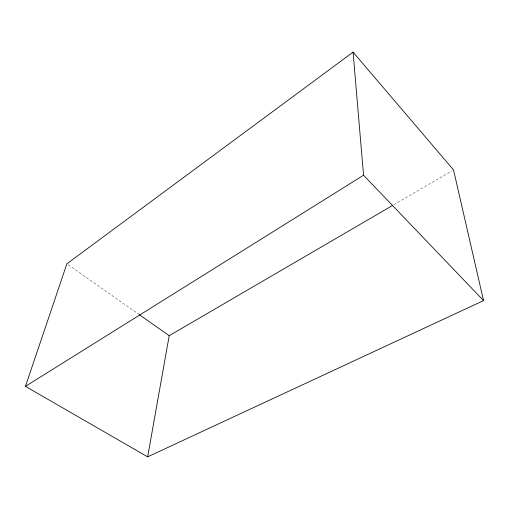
<?xml version="1.0" encoding="UTF-8"?>
<svg xmlns="http://www.w3.org/2000/svg" width="509" height="509" viewBox="0 0 509 509"><rect width="100%" height="100%" fill="white"/><g stroke="black" fill="none" stroke-linecap="round" stroke-linejoin="round"><path stroke-width="0.38" stroke-dasharray="2.54 1.91" d="M393.775 204.758L452.151 170.725M68.187 264.705L138.772 314.301"/><path stroke-width="0.76" d="M147.648 456.847L483.55 300.603L453.525 169.923L353.074 52.153L66.889 263.796L25.45 386.363L147.648 456.847L169.211 335.685L392.407 205.56M25.45 386.363L363.547 175.223L353.074 52.153M139.421 314.753L169.211 335.685M363.547 175.223L483.55 300.603"/></g></svg>
